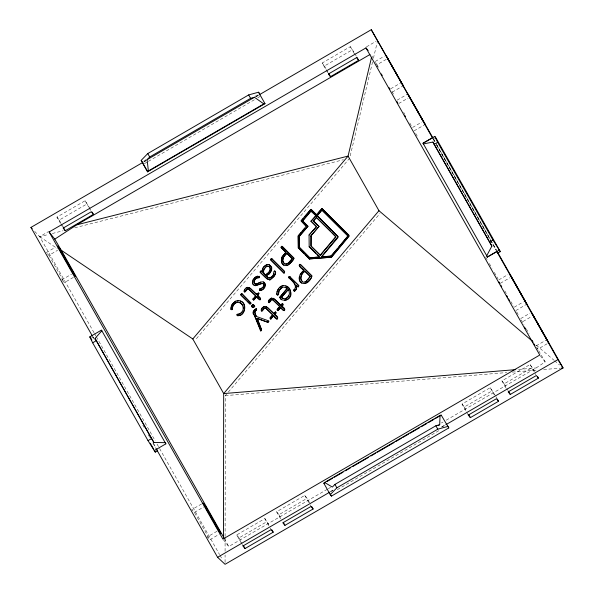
<?xml version="1.0" encoding="UTF-8"?>
<svg xmlns="http://www.w3.org/2000/svg" width="594" height="594" viewBox="0 0 594 594"><rect width="100%" height="100%" fill="white"/><g stroke="black" fill="none" stroke-linecap="round" stroke-linejoin="round"><path stroke-width="0.45" stroke-dasharray="2.97 2.23" d="M225.067 562.444L225.081 555.034M225.081 551.329L225.104 537.422M225.104 536.493L225.312 395.626L227.702 392.797M372.564 61.91L349.688 158.145L195.018 340.317M373.418 58.316L377.272 42.129M228.304 392.092L379.982 213.461M446.22 420.188L536.107 367.968L545.173 361.909L536.842 347.438M143.919 160.929L146.31 159.541M254.878 96.458L258.078 94.602M143.859 161.82L146.258 160.425M255.969 96.688L258.368 95.292M144.09 161.791L146.48 160.395M255.851 96.852L258.249 95.456M144.401 163.669L147.602 161.813M148.396 161.353L254.574 99.658M257.766 97.802L260.157 96.414M60.499 223.381L56.942 217.092L85.113 200.735L91.261 210.566M327.509 72.438L322.171 63.016L350.341 46.651L354.336 52.68M56.942 217.092L59.222 220.077L87.385 203.712M322.171 63.016L324.45 65.993L352.613 49.636M34.697 231.385L39.709 236.679L48.515 231.563M366.483 46.844L376.091 41.261M46.25 252.606L55.361 247.312M375.26 61.472L384.37 56.178M47.334 253.69L48.96 255.316L57.596 250.297M386.241 59.378L376.819 64.85L378.178 67.256M61.702 279.908L71.562 274.176M390.704 88.773L400.571 83.041M62.236 280.45L64.404 282.618L73.827 277.138M392.263 92.152L403.259 85.766M397.141 100.148L407.766 93.978M398.7 103.527L408.123 98.055M412.592 127.45L421.695 122.156M414.144 130.828L424.354 124.896M432.469 137.815L433.583 139.234L435.929 137.875M91.714 337.904L93.28 336.998L94.194 338.61M498.834 279.885L507.944 274.591M500.386 283.264L509.808 277.792M514.278 307.187L523.388 301.893M515.837 310.565L526.826 304.18M201.574 503.964L191.706 509.697L194.416 512.407L209.86 539.708L219.283 534.236M520.715 318.562L529.826 313.276M194.416 512.407L203.839 506.934M523.054 321.48L531.697 316.468M217.018 531.266L207.158 536.998L209.86 539.708M536.159 345.864L546.784 339.694M547.141 343.77L537.719 349.242L536.813 347.639M241.617 543.614L236.709 534.942L264.872 518.577L270.203 526.841M280.628 518.859L276.611 511.761L304.774 495.396L307.091 498.336L310.536 504.425M468.28 415.08L462.035 404.039L490.206 387.682L495.53 395.946M505.954 387.956L501.937 380.858L530.108 364.501L534.57 371.243M236.709 534.942L239.026 537.882L267.189 521.517M276.611 511.761L278.928 514.701L307.091 498.336M462.035 404.039L464.352 406.979L492.515 390.614M501.937 380.858L504.254 383.798L532.417 367.434M223.418 539.79L228.735 546.532L327.45 489.189M328.252 488.721L330.658 487.325M441.409 422.98L443.013 422.052M330.62 491.49L333.019 490.102M441.594 427.027L444.787 425.17M330.502 491.713L332.907 490.317M441.817 427.049L445.017 425.193M337.325 489.664L440.317 429.833M94.038 332.707L39.709 236.679L48.693 234.4M52.287 233.494L63.068 230.762M74.747 227.799L343.399 159.741M518.54 369.409L536.107 367.968M225.312 395.626L506.764 372.564M512.303 372.111L537.214 370.069M543.673 369.535L560.291 368.176M39.709 236.679L57.321 248.559M536.285 345.181L553.898 360.157M554.603 360.758L559.533 364.954M540.295 355.724L545.173 361.909M433.397 138.773L490.466 239.642M490.919 240.451L496.398 250.133M433.583 139.234L436.323 144.075M436.783 144.884L496.577 250.564M432.892 138.588L434.749 141.855M436.538 145.04L495.916 249.955M371.874 55.947L372.787 57.559M375.527 62.407L376.9 64.828M377.353 65.637L378.274 67.248M391.973 91.476L393.807 94.706M409.793 122.973L411.62 126.203M415.733 133.464L417.56 136.694M485.632 257.016L487.459 260.246M489.293 263.476L492.032 268.325M494.312 272.356L497.972 278.816M504.826 290.934L506.652 294.164M510.766 301.433L513.506 306.274M516.698 311.924L518.532 315.154M521.272 320.003L524.012 324.851M526.299 328.883L529.039 333.731M403.697 112.355L404.603 113.966M354.767 53.438L356.489 56.482M350.341 46.651L354.336 53.72M530.108 364.501L535.899 374.747M324.45 65.993L326.173 69.045M326.603 69.802L328.326 72.847M504.254 383.798L508.13 390.644M495.96 396.703L496.822 398.225M490.206 387.682L495.106 396.346M464.352 406.979L466.936 411.545M304.774 495.396L309.682 504.068M310.127 504.855L311.018 506.437M278.928 514.701L281.511 519.267M85.113 200.735L88.669 207.016M89.107 207.803L90.889 210.944M264.872 518.577L269.78 527.249M270.225 528.036L271.116 529.618M59.222 220.077L60.944 223.121M61.375 223.886L62.667 226.166M239.026 537.882L242.04 543.206M60.944 224.161L62.281 226.522M242.062 544.401L242.953 545.975M94.491 333.509L95.864 335.937M96.317 336.739L155.212 440.837M157.039 444.067L219.587 554.618M220.04 555.427L222.327 559.459M48.96 255.316L64.404 282.618M153.542 443.495L155.821 447.527M93.006 337.11L94.446 339.612M142.835 425.133L144.201 427.554M148.225 434.711L150.052 437.934M152.881 442.886L155.613 447.728M224.354 538.58L228.735 546.532"/><path stroke-width="0.89" d="M224.354 538.58L223.478 536.983L223.686 393.57L192.798 338.966L61.256 250.252L54.774 239.144L49.116 231.972L365.986 47.891L368.132 50.616M264.976 274.925L267.419 273.775L265.243 274.97L264.256 274.205L263.246 271.97L263.706 269.431L266.364 266.431L268.384 266.209L269.862 267.189L268.919 266.394M265.243 274.97C261.323 272.49 264.931 266.454 267.545 266.119M310.781 236.033L318.993 226.411L311.056 235.751L311.145 246.109L320.411 255.383L310.877 246.057L311.056 236.085M262.511 272.245C261.226 269.164 264.612 264.182 268.347 264.62M321.361 256.838L330.836 256.155L321.361 256.838L337.897 236.746L317.137 215.533L321.859 209.972L347.497 235.328M321.629 256.89L337.882 237.674L338.157 236.672L317.137 215.533M250.831 303.118L241.944 293.941L241.261 293.859L240.919 295.077L249.562 303.697C251.136 303.319 251.425 303.876 249.562 303.697M251.106 303.163L242.211 293.993L240.897 294.268M259.786 290.258C264.233 290.785 266.713 283.902 263.691 282.076C267.56 284.533 264.063 290.681 260.053 290.303C256.749 288.35 267.627 288.053 263.38 283.776L261.382 283.435L255.494 285.647L262.585 283.427M231.051 306.875L231.244 309.429L232.113 309.645L231.125 309.571L230.895 308.754L231.979 304.477L235.625 301.165L238.773 300.735L237.051 300.75M255.769 285.699C247.735 284.838 256.259 272.609 259.533 277.287C258.524 278.4 255.955 277.22 255.049 279.128C254.143 280.145 253.423 281.667 254.098 282.996C254.626 283.999 256.556 284.288 254.611 283.598M309.682 257.751L299.48 247.364L299.376 236.375L307.959 226.255L299.109 236.323L299.213 247.312L309.682 257.751L319.453 257.061L309.162 246.748L309.058 235.024L316.557 226.559L309.058 235.024M244.238 291.728C245.983 292.456 245.218 289.048 247.052 288.974L248.173 288.914L247.327 289.026C244.104 295.04 242.189 289.449 247.401 287.34L250.356 288.276L256.586 294.446L249.005 287.503M244.513 291.78L244.097 291.082M261.82 310.989L263.365 308.576L265.273 307.996L264.419 308.1C261.204 314.122 259.288 308.524 264.501 306.422L267.456 307.35L273.975 313.706L266.105 306.578M261.338 310.811L261.33 309.556M268.406 302.487C270.136 303.267 269.386 299.762 271.22 299.725L272.342 299.673L271.488 299.777C268.273 305.791 266.357 300.2 271.569 298.091L274.525 299.027L281.044 305.383L273.173 298.255M268.681 302.532L269.149 300.17L271.569 298.091M287.102 288.498L279.856 297.193C280.331 300.646 283.85 300.274 286.776 299.822C297.72 294.847 284.675 278.482 278.282 289.07C277.094 289.842 275.675 296.488 278.155 294.312C278.066 291.483 279.536 288.424 282.328 287.437C283.435 285.907 290.392 290.169 285.476 287.459M276.797 293.711L277.316 294.854L278.267 294.721L279.455 290.176L282.328 287.437M258.687 277.717C259.563 278.296 258.843 275.497 259.348 276.396M438.105 425.638L439.709 424.703L440.043 415.406L441.194 415.087L448.789 427.94L331.43 496.109L330.271 494.646L323.834 483.264L324.606 482.462L440.043 415.406M232.054 309.467L232.566 306.333L233.939 304.031L237.169 302.198L240.793 303.029L239.709 302.487M232.328 309.519C232.046 306.326 234.749 302.606 237.169 302.198M253.393 307.499L254.254 305.687L252.992 304.655C259.043 308.189 247.253 307.907 253.259 304.7M240.518 302.977C244.787 305.457 243.882 312.429 239.33 313.966C238.588 314.337 236.746 313.877 237.006 315.236C245.344 317.976 248.522 300.831 238.506 300.69M237.281 315.674L237.786 315.77L237.021 314.761M282.677 259.986C282.44 257.239 285.231 254.061 287.117 253.363L292.382 258.613C291.015 261.583 285.922 266.862 283.056 262.362C282.024 256.846 283.479 264.605 285.246 264.048M282.944 260.038L283.628 257.15L286.961 253.222M304.9 282.076C309.719 278.92 303.668 283.665 302.613 281.786C298.411 279.343 301.767 272.223 305.145 271.347L310.41 276.596L304.722 271.154M302.613 281.786C299.614 279.982 301.084 272.861 304.997 271.206M286.731 265.644C288.194 264.634 294.379 260.833 293.696 257.915L281.638 246.354L281.111 247.572L285.759 252.227L281.63 257.699L281.356 261.234L282.722 264.501L284.816 265.577L287.696 265.31L289.62 263.936L294.171 258.39L282.506 246.54L281.638 246.354M304.759 283.62C306.229 282.61 312.414 278.816 311.731 275.898L300.267 264.471C296.473 264.753 303.319 270.047 304.061 270.263C303.415 269.839 296.8 264.776 300.534 264.516L311.999 275.95C306.808 290.86 291.706 281.059 303.786 270.211M281.549 262.31L282.12 256.653M299.383 279.217L299.391 276.841M286.843 298.047L285.387 298.656L287.741 297.304L289.427 294.06L289.137 291.253L288.127 289.508L281.333 297.512L283.531 298.604M259.89 290.295L259.6 288.84M270.545 259.563L271.154 258.709L271.74 258.85L284.385 271.465L284.095 272.757L283.501 272.728L270.716 259.979L270.545 259.563L283.769 272.772L284.363 272.802L284.652 271.517L272.007 258.902L271.421 258.761L270.819 259.615M309.303 258.917L331.259 257.18L348.878 235.922L348.544 235.038L321.911 208.472L316.416 214.746L310.707 209.407L301.061 220.775L306.222 226.307L298.069 235.944L298.195 247.854L309.303 258.917L331.526 257.232L349.124 236.212L348.812 235.09L321.911 208.472M254.811 315.956L260.929 330.873L261.583 329.559L257.15 318.414L261.36 329.677L260.662 330.821L254.21 315.043C249.443 310.989 260.514 305.91 255.19 311.338C254.247 313.209 258.338 320.56 255.101 313.706C254.618 312.711 254.492 311.345 255.472 310.61C256.207 310.402 257.195 309.355 256.133 308.902M253.564 313.083L254.239 310.083M273.841 273.136C274.19 274.784 272.119 277.509 270.099 277.933C267.285 278.326 273.596 276.997 273.285 274.762C274.086 273.983 273.485 270.018 275.289 271.473C277.74 275.787 262.184 285.454 274.124 276.485C274.77 275.326 277.146 270.842 274.294 271.191M267.151 273.723C269.171 272.371 271.183 269.498 269.594 267.137M269.914 270.381L270.456 269.015L269.928 267.694M281.2 299.317L279.767 297.312M252.42 307.321L251.93 305.279M284.296 300.2C291.587 300.623 293.146 287.407 285.699 285.9M293.659 290.258C298.366 286.479 292.463 280.271 288.833 277.992L289.048 276.782L289.939 276.752L298.923 285.751L298.203 286.813L296.361 285.38L296.295 289.063L294.208 291.105L293.659 290.258L294.728 291.142L296.569 289.115L296.629 285.432M293.933 290.303L294.097 289.679M286.189 264.182L288.558 262.815L292.114 258.561L286.694 253.17M306.593 280.799L310.142 276.544M260.075 271.881C262.251 269.713 260.075 272.334 260.343 271.933M320.136 255.331L335.788 236.716L316.439 217.441L313.387 221.042L318.718 226.359M238.142 315.763C244.936 315.488 247.371 303.178 240.199 301.032M265.941 275.883L269.149 273.782L271.332 270.329L271.473 267.679L269.453 264.894L271.28 266.558L271.748 267.731L271.599 270.381L269.416 273.834L265.941 275.883L267.983 277.65L269.156 277.97M253.653 299.814L256.452 296.681C257.031 297.78 260.595 301.663 260.365 298.44C254.744 295.255 259.392 295.708 258.464 293.176C252.457 296.629 263.053 289.961 257.447 295.478M259.63 299.799C262.474 299.532 258.672 295.946 257.722 295.53M276.923 318.926L277.465 317.523L274.547 314.56L275.839 312.971L275.416 312.14M276.997 318.933L273.819 315.808L270.753 318.896L273.552 315.763C277.257 322.312 280.271 316.899 274.547 314.56M283.991 310.603L284.533 309.199L281.615 306.229L282.907 304.254L282.12 303.816L280.769 305.331M277.821 310.565L280.62 307.432C284.326 313.988 287.34 308.576 281.615 306.229M274.814 314.605L276.106 313.023L275.23 312.095L275.683 312.192M281.883 306.281C283.568 305.776 283.457 303.081 281.816 304.106M267.619 322.215C269.164 320.255 269.498 321.866 267.449 322.163L268.184 322.267M295.218 284.979L294.127 283.056L288.706 277.19M260.269 288.862C261.909 289.315 264.924 285.246 263.38 283.776M371.443 57.752L348.069 156.096L192.798 338.966M254.878 283.65C252.376 281.4 256.341 277.829 257.677 277.688M296.361 285.38C296.443 287.288 299.391 286.947 298.455 285.447L289.159 276.693M274.695 271.191L274.072 271.584M278.712 288.469L277.019 292.018M260.098 299.896L256.719 296.733L254.098 299.762L253.289 299.762L252.962 298.901L255.836 295.849L254.841 297.022M253.334 299.606L253.081 298.73M271.02 318.941C267.114 318.688 276.314 311.664 271.443 316.684M270.389 318.844L270.834 318.963L270.181 317.805M277.903 310.64C274.354 309.83 284.14 303.014 278.014 308.947M277.725 310.565L277.25 309.481M235.625 301.165L233.293 303.103L231.281 306.014M306.177 226.151L301.247 221.02L303.029 218.815M307.692 226.203L302.45 220.886L310.721 211.026C315.459 213.989 322.208 222.23 310.922 210.892M307.959 226.255L302.717 220.938L311.197 210.944M432.469 137.815L423.032 143.228L423.374 143.919L433.004 142.048L491.877 246.102L486.679 255.806L487.436 257.024L496.829 251.566L497.943 252.985L500.289 251.626L435.929 137.875L434.778 136.405L423.351 143.035M257.781 276.232L255.353 277.391L252.821 280.168M267.649 273.351L268.867 272.512L269.579 271.102M287.303 297.705L288.795 295.886M304.135 253.556L298.47 247.898L298.344 235.989L301.373 232.38M301.878 272.906L300.148 274.636M313.387 221.042L316.439 217.441M316.283 226.514L310.952 221.198L315.919 215.704L311.969 220.352M310.952 221.198L311.137 220.968M330.568 256.111L331.11 256.081L348.151 235.974M304.737 216.81L311.159 209.355L316.557 214.738M282.009 246.369L281.177 246.837M302.509 231.044L304.781 228.363M319.03 212.036L320.79 209.964M286.011 252.368L282.492 256.148M317.404 215.577L322.126 210.024M289.553 276.685L288.758 277.123M302.955 271.629L303.772 270.307M281.333 297.512L288.394 289.56L288.714 290.355M273.7 313.662L275.505 312.147M277.636 310.588L278.267 310.521L280.888 307.484L284.066 310.603M307.699 279.871L310.127 276.641M331.704 255.39L337.592 248.448M338.773 247.059L347.349 236.598M54.774 239.144L76.834 224.807L348.069 156.096L378.957 210.699L223.686 393.57L515.77 369.639M275.052 312.147L274.747 312.429M165.926 443.881L165.169 442.656L153.935 442.5L151.537 438.587L95.055 338.439L101.856 330.761L101.515 330.071L89.776 336.895L92.657 342.797L148.017 440.637L155.301 452.123L157.648 450.757L156.526 449.339M241.016 313.008L239.597 314.018L237.117 314.516M266.929 264.664L263.669 266.966M258.516 92.204L264.991 103.638L147.602 171.77L141.164 160.387L147.758 153.564L248.678 94.921L258.516 92.204L259.675 93.674M147.602 171.77L148.374 170.975L147.112 159.652L149.688 156.979L250.609 98.337L254.462 97.275L263.803 103.905L264.991 103.638M330.271 494.646L336.865 487.815L437.8 429.187L447.631 426.47M439.709 424.703L435.87 425.772L334.934 484.407L332.35 487.065L324.606 482.462M264.501 306.422L262.192 307.915M256.541 308.984L254.529 309.756M294.238 289.575L294.609 289.263M282.878 285.796L279.447 287.652M147.112 159.652L254.462 97.275M92.553 336.308L30.947 227.413L143.057 162.288M259.17 94.832L371.28 29.7L432.937 137.971M148.374 170.975L263.803 103.905M93.414 214.367L91.335 211.731L63.164 228.089L65.251 230.732L93.414 214.367L92.122 212.088M358.642 60.291L356.563 57.648L328.393 74.012L330.479 76.656L358.642 60.291L356.92 57.247M76.834 224.807L370.01 54.485M491.877 246.102L434.14 144.357L437.659 142.315L434.778 136.405M92.657 342.797L96.183 340.756M489.486 242.181L493.013 240.139L500.289 251.626M148.017 440.637L151.537 438.587M165.882 443.829L154.143 450.653M487.392 256.972L499.131 250.156M325.467 482.387L323.834 483.264M327.064 481.459L332.655 478.215M334.251 477.286L343.035 472.185M345.426 470.79L350.222 468.005M352.613 466.617L368.584 457.343M370.975 455.947L375.764 453.17M377.361 452.242L394.126 442.5M395.723 441.572L401.314 438.327M402.91 437.399L408.501 434.155M410.098 433.226L419.676 427.658M421.272 426.73L426.863 423.485M428.46 422.557L434.051 419.312M435.647 418.384L441.231 415.139M155.984 448.418L217.59 557.313L329.7 492.181M445.819 424.725L557.929 359.6L563.053 367.946L225.067 564.3L217.59 557.313M273.218 532.172L271.116 529.618L242.953 545.975L245.055 548.537L273.218 532.172L271.926 529.885M313.12 508.991L311.018 506.437L282.855 522.794L284.957 525.356L313.12 508.991L311.828 506.704M498.544 401.269L496.443 398.715L468.28 415.08L470.381 417.634L498.544 401.269L497.252 398.99M538.446 378.088L536.345 375.534L508.182 391.899L510.283 394.453L538.446 378.088L537.585 376.566M252.747 304.685L252.294 304.893M260.796 282.076C248.968 288.127 261.716 280.331 263.691 282.076M322.178 208.524L321.696 208.531M285.662 298.7L283.613 298.634M561.211 368.102L563.053 367.946L497.772 252.554M319.186 257.009L310.343 257.781M255.375 284.006L256.467 284.103M260.165 272.163L267.055 278.816L269.869 279.499M316.29 214.686L316.684 214.798M316.869 217.85L330.843 231.563M335.788 236.716L332.143 232.863M335.721 237.14L320.433 255.145M309.162 246.748L315.993 253.556M281.838 246.31L282.313 246.399M281.021 247.356L285.736 252.324M318.948 256.727L317.285 254.841M308.91 258.531L309.571 258.969M271.25 258.68L271.918 258.821M299.77 264.3L300.445 264.441M281.831 263.224L283.62 265.139M263.105 267.805L262.667 268.711M274.569 271.116L275.364 271.258M283.501 272.728L284.274 272.884M283.709 272.861L284.081 272.928M262.362 269.669L262.199 270.649M260.773 271.02L261.315 271.109M289.412 276.618L289.813 276.693M289.672 276.707L290.065 276.856M260.283 272.312L265.837 277.858M299.576 280.294L299.859 281.207M300.2 281.89L301.648 283.123M266.944 276.886L267.983 277.65M267.055 278.816L268.317 279.351M258.828 277.68L259.274 277.68M295.537 286.018L295.597 287.036M298.329 286.546L298.173 286.687M297.564 286.583L298.329 286.798M252.457 281.378L252.428 282.544M286.917 288.877L279.856 297.193M294.082 291.045L294.728 291.142M252.732 283.613L254.41 285.35M247.401 287.34L246.139 287.86M259.467 290.206L260.053 290.303M255.836 295.849L248.797 289.196L255.569 295.797M277.598 294.854L278.089 294.854M277.049 294.81L277.821 294.914M244.713 289.367L244.431 289.909M258.13 293.02L258.583 293.109M281.563 297.72L283.19 298.492L282.573 298.299M244.453 291.862L245.062 291.958M241.446 293.77L242.018 293.859M280.004 306.601L272.965 299.948L279.737 306.556M240.793 294.876L245.931 299.851M282.298 303.772L282.751 303.868M253.066 299.554L253.735 299.881M253.289 299.762L253.92 299.866M268.622 302.621L269.438 302.68M249.799 303.898L250.445 303.994M241.513 303.786L242.946 305.962M272.936 314.924L265.897 308.279L272.668 314.879M277.368 310.447L278.089 310.617M261.813 308.449L261.531 308.991M275.564 312.251L275.958 312.429M255.836 308.939L256.259 308.954M243.28 307.18L243.347 308.427M261.553 310.944L262.162 311.041M231.036 309.489L231.987 309.674M253.853 314.092L254.21 315.043M241.951 312.036L241.468 312.585M237.474 314.293L238.12 314.315M266.847 321.941L257.425 318.518L267.716 322.208M260.298 330.717L260.929 330.873M283.798 310.558L284.266 310.647M276.73 318.881L277.198 318.978M268.08 264.568L269.453 264.894M253.237 304.67L253.742 304.781M256.883 318.362L257.692 318.562M256.148 316.387L268.807 320.931M247.898 288.87L249.064 289.248M272.067 299.621L273.233 300M264.998 307.944L266.164 308.323M256.318 294.394L256.875 294.631M378.957 210.699L532.655 341.416M261.182 271.146L262.236 272.193M321.859 209.972L347.884 235.929M313.654 221.094L318.993 226.411M311.226 221.243L316.557 226.559M305.398 254.811L309.177 258.576M266.209 275.935L267.211 276.938M247.23 301.151L249.836 303.742M30.947 227.413L32.195 228.735M423.032 143.228L487.436 257.024M141.164 160.387L142.322 161.858M89.776 336.895L90.548 337.867M437.659 142.315L493.013 240.139M371.28 29.7L432.432 137.786M496.324 250.705L557.929 359.6M381.318 73.953L382.224 75.564M389.04 87.608L389.946 89.211M396.837 101.396L397.75 103M404.559 115.043L405.472 116.647M498.982 281.935L499.888 283.538M500.801 285.142L501.707 286.754M506.704 295.582L507.618 297.186M508.523 298.797L509.429 300.401M524.502 327.034L525.408 328.638M532.224 340.681L533.13 342.293M534.043 343.896L534.949 345.5M365.986 47.891L539.76 355.041L222.891 539.114L49.116 231.972M328.757 73.611L330.479 76.656M508.561 391.409L510.283 394.453M468.659 414.59L470.381 417.634M447.505 425.66L448.789 427.94M248.678 94.921L250.609 98.337M435.87 425.772L437.8 429.187M147.758 153.564L149.688 156.979M334.934 484.407L336.865 487.815M330.145 493.837L331.43 496.109M142.493 162.719L147.639 171.822M283.234 522.312L284.957 525.356M63.098 226.93L65.251 230.732M243.332 545.492L245.055 548.537M61.256 250.252L223.478 536.983M101.856 330.761L165.169 442.656M95.055 338.439L153.935 442.5M90.934 338.357L91.847 339.976M150.275 443.243L153.475 448.893M154.388 450.504L155.301 452.123M433.004 142.048L434.14 144.357M253.155 307.506L252.65 307.41L253.155 307.506M59.949 248.923L57.633 245.99L73.084 273.292L75.393 276.225L59.949 248.923M205.405 506.021L203.089 503.081L218.54 530.383L220.849 533.323L205.405 506.021M387.808 58.464L385.885 55.301L403.259 85.766L387.808 58.464M409.689 97.141L407.766 93.978L425.141 124.443L409.689 97.141M511.382 276.878L509.459 273.715L526.826 304.18L511.382 276.878M533.264 315.555L531.34 312.392L548.715 342.857L533.264 315.555"/></g></svg>
